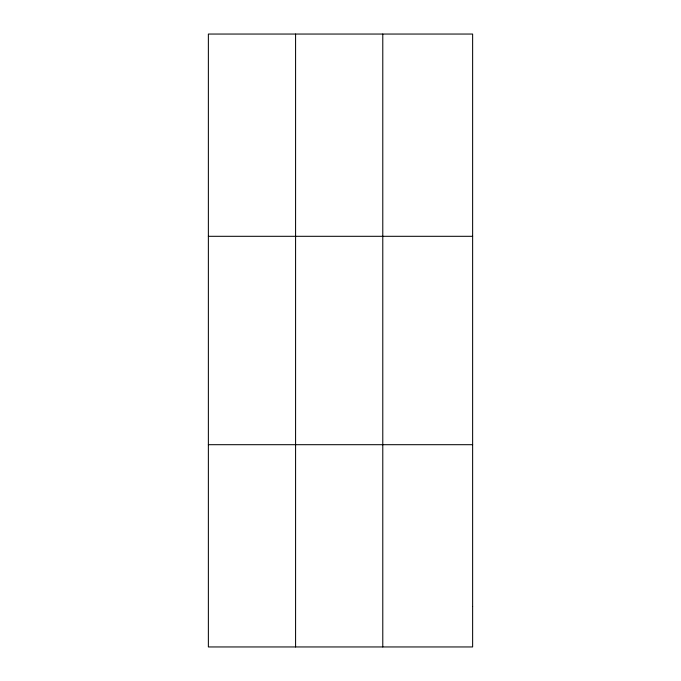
<?xml version="1.0" encoding="UTF-8"?>
<svg xmlns="http://www.w3.org/2000/svg" width="681" height="681" viewBox="0 0 681 681"><rect width="100%" height="100%" fill="white"/><g stroke="black" fill="none" stroke-linecap="round" stroke-linejoin="round"><path stroke-width="1.02" d="M295.58 646.95L295.58 34.05M382.782 646.95L382.782 34.05M208.369 236.307L472.631 236.307M208.369 444.693L472.631 444.693M472.631 606.499L472.631 646.95L208.369 646.95L208.369 34.05L472.631 34.05L472.631 606.499"/></g></svg>
